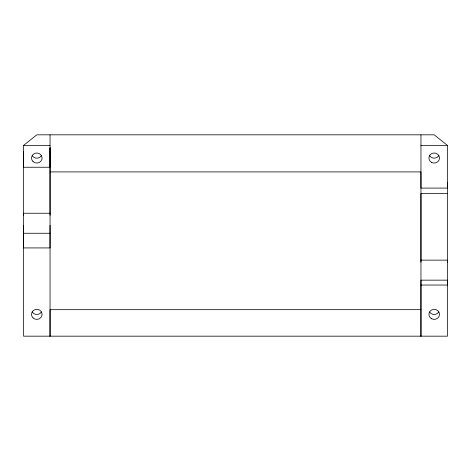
<?xml version="1.0" encoding="UTF-8"?>
<svg xmlns="http://www.w3.org/2000/svg" width="471" height="471" viewBox="0 0 471 471"><rect width="100%" height="100%" fill="white"/><g stroke="black" fill="none" stroke-linecap="round" stroke-linejoin="round"><path stroke-width="0.71" d="M23.55 225.379L23.55 247.929L50.044 247.929L50.044 225.379M23.55 215.271L23.55 213.251L50.044 213.251M23.55 151.827L23.55 167.246L50.044 167.246L50.073 151.827M50.044 215.271L50.044 147.694L50.073 152.575M420.956 285.037L447.45 285.037L447.45 280.157L420.956 280.157L420.956 336.176L420.956 171.915L50.044 171.915M447.45 145.421L447.45 336.176L23.55 336.176L23.55 145.421L36.797 134.824L434.203 134.824L447.45 145.421L420.956 145.421M23.55 145.421L50.044 145.421M447.45 193.457L420.956 193.457L420.956 262.164M23.55 233.263L50.044 233.263M420.956 260.145L447.45 260.145L447.45 262.164M420.95 309.677L50.044 309.683L50.044 336.176L50.044 134.824M447.45 182.46L447.45 188.088L420.956 188.088L420.956 134.824M41.383 155.671A5.299 5.046 0 0 1 32.211 155.671M438.789 155.671A5.299 5.046 0 0 1 429.617 155.671M438.789 311.996A5.299 5.046 0 0 1 429.611 311.996M41.383 311.996A5.299 5.046 0 0 1 32.211 311.996M33.052 161.594A5.299 5.046 0 0 0 41.913 159.333A5.299 5.046 0 0 0 35.425 153.157A5.299 5.046 0 0 0 33.052 161.594M431.554 162.395A5.299 5.046 0 0 0 439.502 158.032A5.299 5.046 0 0 0 431.554 153.664A5.299 5.046 0 0 0 431.554 162.395M431.554 318.726A5.299 5.046 0 0 0 439.502 314.357A5.299 5.046 0 0 0 431.554 309.989A5.299 5.046 0 0 0 431.554 318.726M33.052 317.925A5.299 5.046 0 0 0 41.913 315.664A5.299 5.046 0 0 0 35.425 309.488A5.299 5.046 0 0 0 33.052 317.925"/></g></svg>
